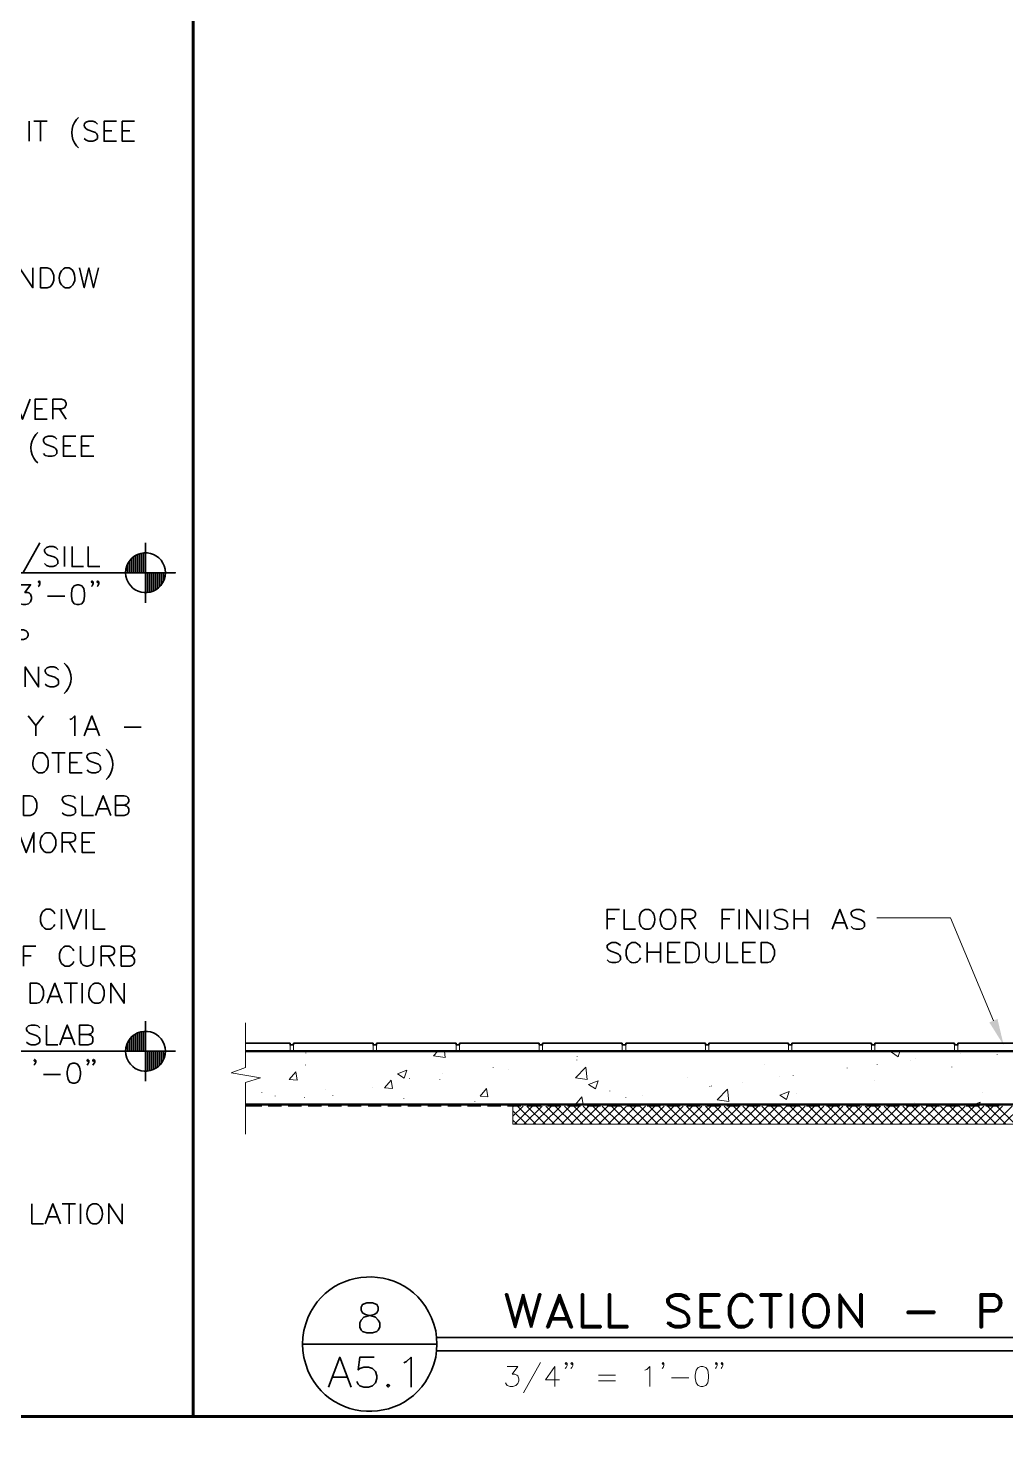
# Model space of a CAD drawing. Header units: inches. Extents: x 5 to 516, y -193 to 129.
# Drawn here: x 42.09 to 48.22, y -193.29 to -184.48 of the extents above; entities that cross this region are included whole.
import ezdxf

# ---------------------------------------------------------------- set-up
doc = ezdxf.new("R2010")
doc.units = ezdxf.units.IN
doc.header["$MEASUREMENT"] = 0
doc.layers.add('PDF7_Geometry', color=7, linetype='Continuous')
doc.layers.add('PDF7_Solid Fills', color=7, linetype='Continuous')

msp = doc.modelspace()

# ---------------------------------------------------------------- linework, layer by layer
at = {"layer": 'PDF7_Geometry', "lineweight": 60}
for points in [[(43.1235525, -170.7368941), (43.1235525, -193.1846747)], [(14.9013258, -193.1846735), (59.9013294, -193.1846735)]]:
    msp.add_lwpolyline(points, dxfattribs=at)
at = {"layer": 'PDF7_Geometry', "lineweight": 35}
for points in [[(42.0957747, -185.0646732), (42.0957747, -185.1891177)], [(42.1257746, -185.0646732), (42.2091079, -185.0646732)], [(42.1668852, -185.0646732), (42.1668852, -185.1891177)], [(42.4524409, -185.1124503), (42.4646631, -185.1180059), (42.5002186, -185.1302281), (42.5124409, -185.1357836), (42.5179964, -185.1413392), (42.5246631, -185.1535614), (42.5246631, -185.1713392), (42.5124409, -185.1835614), (42.4946631, -185.189117), (42.4702186, -185.189117), (42.4524409, -185.1835614), (42.4413298, -185.1713392)], [(42.5246631, -185.0824503), (42.5124409, -185.0702281), (42.4946631, -185.0646725)], [(42.6435526, -185.1891172), (42.5657748, -185.1891172), (42.5657748, -185.0646727), (42.6435526, -185.0646727)], [(42.7568858, -185.1891172), (42.679108, -185.1891172), (42.679108, -185.0646727), (42.7568858, -185.0646727)], [(42.5657748, -185.123562), (42.6135526, -185.123562)], [(42.679108, -185.123562), (42.7268858, -185.123562)], [(42.0357748, -186.108006), (42.0357748, -185.9835616), (42.1191082, -186.108006), (42.1191082, -185.9835616)], [(42.3579968, -185.9891177), (42.3457746, -185.9835621), (42.3213301, -185.9835621), (42.310219, -185.9891177), (42.2979968, -186.0013399)], [(42.4113298, -185.9835621), (42.4413298, -186.1080066), (42.4702187, -185.9835621), (42.5002187, -186.1080066), (42.5302187, -185.9835621)], [(42.3213301, -186.1080066), (42.3457746, -186.1080066), (42.3579968, -186.102451)], [(42.006886, -186.8068948), (42.0546638, -186.9324504), (42.1024416, -186.8068948)], [(42.2091076, -186.9324509), (42.132441, -186.9324509), (42.132441, -186.8068953), (42.2091076, -186.8068953)], [(42.132441, -186.8668952), (42.1791076, -186.8668952)], [(42.2446632, -186.9324509), (42.2446632, -186.8068953), (42.2991076, -186.8068953), (42.3168854, -186.813562), (42.3224409, -186.8191176), (42.3279965, -186.8313398), (42.3279965, -186.8424509), (42.3224409, -186.8546731), (42.3168854, -186.8613398), (42.2991076, -186.8668953), (42.2446632, -186.8668953)], [(42.2868859, -186.8668952), (42.327997, -186.9324507)], [(42.1502192, -187.0157842), (42.1379969, -187.0280065)], [(42.2691077, -187.0568948), (42.2568855, -187.0457837), (42.2391077, -187.039117), (42.2157744, -187.039117), (42.1968855, -187.0457837), (42.1857744, -187.0568948), (42.1857744, -187.069117), (42.19133, -187.0813393), (42.1968855, -187.0868948), (42.2091077, -187.0935615), (42.2446633, -187.1046726), (42.2568855, -187.1113393), (42.2624411, -187.1168948), (42.2691077, -187.129117), (42.2691077, -187.1468948), (42.2568855, -187.159117), (42.2391077, -187.1646726), (42.2157744, -187.1646726), (42.1968855, -187.159117), (42.1857744, -187.1468948)], [(42.3879972, -187.1646727), (42.3102194, -187.1646727), (42.3102194, -187.0391172), (42.3879972, -187.0391172)], [(42.5013305, -187.1646727), (42.4235527, -187.1646727), (42.4235527, -187.0391172), (42.5013305, -187.0391172)], [(42.3102194, -187.0991176), (42.3579972, -187.0991176)], [(42.4235527, -187.0991176), (42.4713305, -187.0991176)], [(42.1379969, -187.1946731), (42.1502192, -187.2057843)], [(42.1624409, -187.7068955), (42.0557742, -187.8968956)], [(42.2757741, -187.7480061), (42.2635519, -187.7357839), (42.2457741, -187.7302283), (42.2224408, -187.7302283), (42.204663, -187.7357839), (42.1924408, -187.7480061), (42.1924408, -187.7602283), (42.1979964, -187.7724506), (42.204663, -187.7780061), (42.2157741, -187.7835617), (42.2513297, -187.7957839), (42.2635519, -187.8013395), (42.2691075, -187.8080061), (42.2757741, -187.8191172), (42.2757741, -187.836895), (42.2635519, -187.8491172), (42.2457741, -187.8557839), (42.2224408, -187.8557839), (42.204663, -187.8491172), (42.1924408, -187.836895)], [(42.3168858, -187.7302285), (42.3168858, -187.8557841)], [(42.3646639, -187.7302285), (42.3646639, -187.8557841), (42.4357751, -187.8557841)], [(42.4657743, -187.7302285), (42.4657743, -187.8557841), (42.5379966, -187.8557841)], [(42.8246633, -187.7068955), (42.8246633, -188.0824512)], [(42.7124412, -187.894673), (42.7124412, -187.8402286)], [(42.7246629, -187.894673), (42.7246629, -187.8191175)], [(42.7379968, -187.894673), (42.7379968, -187.8057841)], [(42.7502185, -187.894673), (42.7502185, -187.794673)], [(42.7624414, -187.894673), (42.7624414, -187.7857841)], [(42.7746631, -187.894673), (42.7746631, -187.7802286)], [(42.787997, -187.894673), (42.787997, -187.7757841)], [(42.8002188, -187.894673), (42.8002188, -187.7724508)], [(42.8124416, -187.894673), (42.8124416, -187.7702286)], [(36.9079962, -187.894673), (43.0124414, -187.894673), (42.637997, -187.894673)], [(42.7002194, -187.894673), (42.7002194, -187.8935619)], [(42.8379973, -187.894673), (42.8379973, -188.0191175)], [(42.850219, -187.894673), (42.850219, -188.0168953)], [(42.8624418, -187.894673), (42.8624418, -188.0135619)], [(42.8746636, -187.894673), (42.8746636, -188.0091175)], [(42.8879975, -187.894673), (42.8879975, -188.0024508)], [(42.9002192, -187.894673), (42.9002192, -187.9946731)], [(42.9124409, -187.894673), (42.9124409, -187.9835619)], [(42.9246638, -187.894673), (42.9246638, -187.9691175)], [(42.9379966, -187.894673), (42.9379966, -187.9491175)], [(42.9502195, -187.894673), (42.9502195, -187.8935619)], [(42.039108, -187.9702284), (42.1046636, -187.9702284), (42.069108, -188.0180061), (42.0868858, -188.0180061), (42.0979969, -188.0235617), (42.1046636, -188.0291173), (42.1102192, -188.046895), (42.1102192, -188.0591173), (42.1046636, -188.076895), (42.0924414, -188.0891173), (42.0746636, -188.0946728), (42.0568858, -188.0946728), (42.039108, -188.0891173), (42.0324414, -188.0835617), (42.0268858, -188.0713395)], [(42.163552, -187.9524507), (42.1579964, -187.9580063), (42.1524408, -187.9524507), (42.1579964, -187.9457841), (42.163552, -187.9524507), (42.163552, -187.9635618), (42.1579964, -187.9757841), (42.1524408, -187.9813396)], [(42.4968853, -187.9524507), (42.4913298, -187.9580063), (42.4857742, -187.9524507), (42.4913298, -187.9457841), (42.4968853, -187.9524507), (42.4968853, -187.9635618), (42.4913298, -187.9757841), (42.4857742, -187.9813396)], [(42.5324417, -187.9524507), (42.5268861, -187.9580063), (42.5213306, -187.9524507), (42.5268861, -187.9457841), (42.5324417, -187.9524507), (42.5324417, -187.9635618), (42.5268861, -187.9757841), (42.5213306, -187.9813396)], [(42.2113301, -188.04134), (42.3191078, -188.04134)], [(42.0057749, -188.3780065), (42.0057749, -188.252451), (42.0602194, -188.252451), (42.0779972, -188.2591176), (42.0835527, -188.2646732), (42.0891083, -188.2768954), (42.0891083, -188.2880065), (42.0835527, -188.3002287), (42.0779972, -188.3068954), (42.0602194, -188.312451), (42.0057749, -188.312451)], [(42.3157748, -188.4613399), (42.327997, -188.4735621)], [(42.0713301, -188.6102284), (42.0713301, -188.4846728), (42.1546634, -188.6102284), (42.1546634, -188.4846728)], [(42.2802184, -188.502451), (42.2679962, -188.4913399), (42.2502184, -188.4846732), (42.2268851, -188.4846732), (42.2091073, -188.4913399), (42.1968851, -188.502451), (42.1968851, -188.5146732), (42.2024406, -188.5268955), (42.2091073, -188.532451), (42.2202184, -188.5391177), (42.2568851, -188.5502288), (42.2679962, -188.5568955), (42.2746628, -188.562451), (42.2802184, -188.5746732), (42.2802184, -188.592451), (42.2679962, -188.6046732), (42.2502184, -188.6102288), (42.2268851, -188.6102288), (42.2091073, -188.6046732), (42.1968851, -188.592451)], [(42.327997, -188.6402288), (42.3157748, -188.6513399)], [(42.0891083, -188.7924511), (42.1368861, -188.85134), (42.1368861, -188.9168956)], [(42.1846633, -188.7924511), (42.1368856, -188.85134)], [(42.35133, -188.8157846), (42.3635522, -188.8102291), (42.38133, -188.7924513), (42.38133, -188.9168957)], [(42.4413298, -188.916895), (42.4891075, -188.7924506), (42.5357742, -188.916895)], [(42.4591079, -188.8757844), (42.5179968, -188.8757844)], [(42.6913298, -188.8635621), (42.7979964, -188.8635621)], [(42.1913301, -189.0302285), (42.1791079, -189.0246729), (42.1546634, -189.0246729), (42.1435523, -189.0302285), (42.1313301, -189.0424507)], [(42.2379968, -189.0246729), (42.3213301, -189.0246729)], [(42.2802184, -189.0246729), (42.2802184, -189.1491174)], [(42.4291078, -189.149118), (42.35133, -189.149118), (42.35133, -189.0246735), (42.4291078, -189.0246735)], [(42.35133, -189.0835617), (42.3991078, -189.0835617)], [(42.4702191, -189.0724511), (42.4824413, -189.0780067), (42.5179968, -189.0902289), (42.5302191, -189.0957845), (42.5357746, -189.10134), (42.5424413, -189.1135622), (42.5424413, -189.13134), (42.5302191, -189.1435622), (42.5124413, -189.1491178), (42.4891079, -189.1491178), (42.4702191, -189.1435622), (42.4591079, -189.13134)], [(42.5424413, -189.0424511), (42.5302191, -189.0302289), (42.5124413, -189.0246733)], [(42.5779965, -189.0002284), (42.5902187, -189.0124506)], [(42.1546634, -189.1491174), (42.1791079, -189.1491174), (42.1913301, -189.1435618)], [(42.5902187, -189.1791173), (42.5779965, -189.1913395)], [(42.3157741, -189.3402288), (42.3279964, -189.3457843), (42.3635519, -189.3580065), (42.3757741, -189.3635621), (42.3813297, -189.3691177), (42.3868853, -189.3813399), (42.3868853, -189.3991177), (42.3757741, -189.4113399), (42.3579964, -189.4168954), (42.3335519, -189.4168954), (42.3157741, -189.4113399), (42.3035519, -189.3991177)], [(42.3868853, -189.3102288), (42.3757741, -189.2980065), (42.3579964, -189.292451)], [(42.429108, -189.2924511), (42.429108, -189.4168956), (42.5002191, -189.4168956)], [(42.5124414, -189.4168951), (42.5602192, -189.2924506), (42.6079969, -189.4168951)], [(42.6379975, -189.4168951), (42.6379975, -189.2924506), (42.6913308, -189.2924506), (42.7091086, -189.2980062), (42.7146641, -189.3035617), (42.7213308, -189.3157839), (42.7213308, -189.3280062), (42.7146641, -189.3402284), (42.7091086, -189.3457839), (42.6913308, -189.3513395), (42.6379975, -189.3513395)], [(42.5302184, -189.3757845), (42.5902184, -189.3757845)], [(42.6913298, -189.3513399), (42.7091076, -189.3580066), (42.7146631, -189.3635621), (42.7213298, -189.3757843), (42.7213298, -189.3935621), (42.7146631, -189.4057843), (42.7091076, -189.4113399), (42.6913298, -189.4168955), (42.6379964, -189.4168955)], [(42.0302184, -189.6491177), (42.0302184, -189.5246733), (42.0779962, -189.6491177), (42.1257739, -189.5246733), (42.1257739, -189.6491177)], [(42.2379971, -189.5302288), (42.226886, -189.5246733), (42.2024415, -189.5246733), (42.1913304, -189.5302288), (42.1791082, -189.542451)], [(42.3035519, -189.6491177), (42.3035519, -189.5246733), (42.3579964, -189.5246733), (42.3757741, -189.5302288), (42.3813297, -189.5357844), (42.3868853, -189.5480066), (42.3868853, -189.5602288), (42.3813297, -189.5724511), (42.3757741, -189.5780066), (42.3579964, -189.5835622), (42.3035519, -189.5835622)], [(42.5068858, -189.6491177), (42.429108, -189.6491177), (42.429108, -189.5246733), (42.5068858, -189.5246733)], [(42.3457747, -189.583562), (42.3868858, -189.6491176)], [(42.429108, -189.583562), (42.4768858, -189.583562)], [(42.2024415, -189.6491177), (42.226886, -189.6491177), (42.2379971, -189.6435622)], [(42.256886, -190.0335621), (42.2502194, -190.0213399), (42.2379971, -190.0102288), (42.226886, -190.0035621), (42.2024416, -190.0035621), (42.1913305, -190.0102288), (42.1791082, -190.0213399), (42.1724416, -190.0335621), (42.166886, -190.0513399), (42.166886, -190.0813399), (42.1724416, -190.0991177), (42.1791082, -190.1113399), (42.1913305, -190.122451), (42.2024416, -190.1291177), (42.226886, -190.1291177), (42.2379971, -190.122451), (42.2502194, -190.1113399), (42.256886, -190.0991177)], [(42.2979966, -190.0035622), (42.2979966, -190.1291178)], [(42.3279965, -190.0035622), (42.3757743, -190.1291178), (42.4235521, -190.0035622)], [(42.4524415, -190.0035622), (42.4524415, -190.1291178)], [(42.5002185, -190.0035622), (42.5002185, -190.1291178), (42.5724407, -190.1291178)], [(45.7191078, -190.1302288), (45.7191078, -190.0057843), (45.7968856, -190.0057843)], [(45.8268857, -190.0057843), (45.8268857, -190.1302288), (45.8979968, -190.1302288)], [(45.9935527, -190.0113399), (45.9813305, -190.0057843), (45.9579972, -190.0057843), (45.9457749, -190.0113399), (45.9335527, -190.0235621)], [(46.1246642, -190.0113399), (46.1124419, -190.0057843), (46.0891086, -190.0057843), (46.0768864, -190.0113399), (46.0646641, -190.0235621)], [(46.190219, -190.1302288), (46.190219, -190.0057843), (46.2435523, -190.0057843), (46.2613301, -190.0113399), (46.2679968, -190.0168955), (46.2735523, -190.0291177), (46.2735523, -190.0413399), (46.2679968, -190.0535621), (46.2613301, -190.0591177), (46.2435523, -190.0646732), (46.190219, -190.0646732)], [(46.440219, -190.1302288), (46.440219, -190.0057843), (46.5179968, -190.0057843)], [(46.5468859, -190.0057843), (46.5468859, -190.1302288)], [(46.594664, -190.1302288), (46.594664, -190.0057843), (46.6779973, -190.1302288), (46.6779973, -190.0057843)], [(46.7257754, -190.0057843), (46.7257754, -190.1302288)], [(46.8513304, -190.0235622), (46.8391082, -190.01134), (46.8213304, -190.0057845), (46.797997, -190.0057845), (46.7802193, -190.01134), (46.767997, -190.0235622), (46.767997, -190.0357845), (46.7735526, -190.0468956), (46.7802193, -190.0535622), (46.7913304, -190.0591178), (46.8268859, -190.07134), (46.8391082, -190.0768956), (46.8446637, -190.0824511), (46.8513304, -190.0946733), (46.8513304, -190.1124511), (46.8391082, -190.1246733), (46.8213304, -190.1302289), (46.797997, -190.1302289), (46.7802193, -190.1246733), (46.767997, -190.1124511)], [(46.8924421, -190.0057843), (46.8924421, -190.1302288)], [(46.9757754, -190.0057843), (46.9757754, -190.1302288)], [(47.1313303, -190.1302288), (47.1791081, -190.0057843), (47.2268859, -190.1302288)], [(47.3335522, -190.0235622), (47.32133, -190.01134), (47.3035522, -190.0057845), (47.2802189, -190.0057845), (47.2624411, -190.01134), (47.2502189, -190.0235622), (47.2502189, -190.0357845), (47.2557744, -190.0468956), (47.2624411, -190.0535622), (47.2735522, -190.0591178), (47.3102189, -190.07134), (47.32133, -190.0768956), (47.3279967, -190.0824511), (47.3335522, -190.0946733), (47.3335522, -190.1124511), (47.32133, -190.1246733), (47.3035522, -190.1302289), (47.2802189, -190.1302289), (47.2624411, -190.1246733), (47.2502189, -190.1124511)], [(45.7191078, -190.0646734), (45.7668856, -190.0646734)], [(45.9579972, -190.1302288), (45.9813305, -190.1302288), (45.9935527, -190.1246732)], [(46.0891086, -190.1302288), (46.1124419, -190.1302288), (46.1246642, -190.1246732)], [(46.2313307, -190.0646734), (46.2735529, -190.1302289)], [(46.440219, -190.0646734), (46.4879968, -190.0646734)], [(46.8924421, -190.0646734), (46.9757754, -190.0646734)], [(47.1491085, -190.0891177), (47.2079974, -190.0891177)], [(45.8024411, -190.23134), (45.79133, -190.2202289), (45.7735522, -190.2135623), (45.7491078, -190.2135623), (45.73133, -190.2202289), (45.7191078, -190.23134), (45.7191078, -190.2435623), (45.7257745, -190.2557845), (45.73133, -190.26134), (45.7435522, -190.2680067), (45.7791078, -190.2791178), (45.79133, -190.2857845), (45.7968856, -190.2913401), (45.8024411, -190.3035623), (45.8024411, -190.3213401), (45.79133, -190.3335623), (45.7735522, -190.3391178), (45.7491078, -190.3391178), (45.73133, -190.3335623), (45.7191078, -190.3213401)], [(45.9279972, -190.2435621), (45.9224417, -190.2313398), (45.9102195, -190.2202287), (45.8979972, -190.2135621), (45.8746639, -190.2135621), (45.8624417, -190.2202287), (45.8502195, -190.2313398), (45.8446639, -190.2435621), (45.8391083, -190.2613398), (45.8391083, -190.2913398)], [(45.9702189, -190.2135621), (45.9702189, -190.3391177)], [(46.0535522, -190.2135621), (46.0535522, -190.3391177)], [(46.177997, -190.3391177), (46.1002193, -190.3391177), (46.1002193, -190.2135621), (46.177997, -190.2135621)], [(46.3391086, -190.2135621), (46.3391086, -190.3035621), (46.3446642, -190.3213399), (46.3568864, -190.3335622), (46.3746642, -190.3391177), (46.3868864, -190.3391177), (46.4046642, -190.3335622), (46.4168864, -190.3213399), (46.422442, -190.3035621), (46.422442, -190.2135621)], [(46.4702189, -190.2135621), (46.4702189, -190.3391177), (46.54133, -190.3391177)], [(46.6491082, -190.3391177), (46.5713304, -190.3391177), (46.5713304, -190.2135621), (46.6491082, -190.2135621)], [(42.0602194, -190.3613399), (42.0602194, -190.2357843), (42.1368861, -190.2357843)], [(42.0602194, -190.2957844), (42.1079972, -190.2957844)], [(42.3757746, -190.2657845), (42.3691079, -190.2535623), (42.3579968, -190.2424512), (42.3457746, -190.2357845), (42.3213302, -190.2357845), (42.310219, -190.2424512), (42.2979968, -190.2535623), (42.2924413, -190.2657845), (42.2857746, -190.2835623), (42.2857746, -190.3135623), (42.2924413, -190.3313401), (42.2979968, -190.3435623), (42.310219, -190.3546734), (42.3213302, -190.3613401), (42.3457746, -190.3613401), (42.3579968, -190.3546734), (42.3691079, -190.3435623), (42.3757746, -190.3313401)], [(42.4168852, -190.2357843), (42.4168852, -190.3257843), (42.4235518, -190.3435621), (42.434663, -190.3546732), (42.4524407, -190.3613399), (42.464663, -190.3613399), (42.4824407, -190.3546732), (42.494663, -190.3435621), (42.5002185, -190.3257843), (42.5002185, -190.2357843)], [(42.5479966, -190.3613399), (42.5479966, -190.2357843), (42.6013299, -190.2357843), (42.6191077, -190.242451), (42.6257744, -190.2480065), (42.63133, -190.2602287), (42.63133, -190.2713398), (42.6257744, -190.2835621), (42.6191077, -190.2902287), (42.6013299, -190.2957843), (42.5479966, -190.2957843)], [(42.5902194, -190.2957844), (42.6313305, -190.36134)], [(42.6735527, -190.3613399), (42.6735527, -190.2357843), (42.7268861, -190.2357843), (42.7446638, -190.242451), (42.7502194, -190.2480065), (42.7568861, -190.2602287), (42.7568861, -190.2713398), (42.7502194, -190.2835621), (42.7446638, -190.2902287), (42.7268861, -190.2957843), (42.6735527, -190.2957843)], [(42.7268861, -190.2957844), (42.7446639, -190.30134), (42.7502195, -190.3080066), (42.7568861, -190.3191178), (42.7568861, -190.3368955), (42.7502195, -190.3491178), (42.7446639, -190.3546733), (42.7268861, -190.36134), (42.6735528, -190.36134)], [(45.9102195, -190.3335621), (45.9224417, -190.3213398), (45.9279972, -190.3091176)], [(45.9702189, -190.2735622), (46.0535522, -190.2735622)], [(46.1002193, -190.2735622), (46.147997, -190.2735622)], [(46.5713304, -190.2735622), (46.6191082, -190.2735622)], [(42.2091079, -190.5935623), (42.2568857, -190.4680067), (42.3035524, -190.5935623)], [(42.3157748, -190.4680067), (42.3991081, -190.4680067)], [(42.3579964, -190.4680067), (42.3579964, -190.5935623)], [(42.429108, -190.4680067), (42.429108, -190.5935623)], [(42.506886, -190.5935623), (42.5302194, -190.5935623), (42.5424416, -190.5880067), (42.5546638, -190.5757845), (42.5602194, -190.5635623), (42.5657749, -190.5457845), (42.5657749, -190.5157845), (42.5602194, -190.4980067), (42.5546638, -190.4857845), (42.5424416, -190.4746734), (42.5302194, -190.4680067), (42.506886, -190.4680067), (42.4946638, -190.4746734), (42.4824416, -190.4857845)], [(42.6079964, -190.5935623), (42.6079964, -190.4680067), (42.6913298, -190.5935623), (42.6913298, -190.4680067)], [(42.2268861, -190.55134), (42.285775, -190.55134)], [(42.1624409, -190.7480066), (42.1502187, -190.7357844), (42.1324409, -190.7302289), (42.1091076, -190.7302289), (42.0913298, -190.7357844), (42.0791075, -190.7480066), (42.0791075, -190.7602289), (42.0846631, -190.77134), (42.0913298, -190.7780066), (42.1024409, -190.7835622), (42.1391076, -190.7957844), (42.1502187, -190.80134), (42.1568853, -190.8080066), (42.1624409, -190.8191178), (42.1624409, -190.8368955), (42.1502187, -190.8491178), (42.1324409, -190.8546733), (42.1091076, -190.8546733), (42.0913298, -190.8491178), (42.0791075, -190.8368955)], [(42.2046637, -190.7302287), (42.2046637, -190.8546732), (42.2757748, -190.8546732)], [(42.287997, -190.8546732), (42.3346637, -190.7302288), (42.3824414, -190.8546732)], [(42.4124409, -190.8546732), (42.4124409, -190.7302288), (42.4657742, -190.7302288), (42.483552, -190.7357843), (42.4902187, -190.742451), (42.4957742, -190.7535621), (42.4957742, -190.7657843), (42.4902187, -190.7780065), (42.483552, -190.7835621), (42.4657742, -190.7902288), (42.4124409, -190.7902288)], [(42.8246633, -190.7068955), (42.8246633, -191.0824511)], [(42.3057741, -190.8135621), (42.3646629, -190.8135621)], [(42.4657743, -190.7902288), (42.4835521, -190.7957844), (42.4902188, -190.80134), (42.4957743, -190.8135622), (42.4957743, -190.83134), (42.4902188, -190.8435622), (42.4835521, -190.8491177), (42.4657743, -190.8546733), (42.412441, -190.8546733)], [(42.7124412, -190.8946733), (42.7124412, -190.8402288)], [(42.7246629, -190.8946733), (42.7246629, -190.8191177)], [(42.7379968, -190.8946733), (42.7379968, -190.8057844)], [(42.7502185, -190.8946733), (42.7502185, -190.7946733)], [(42.7624414, -190.8946733), (42.7624414, -190.7857844)], [(42.7746631, -190.8946733), (42.7746631, -190.7802288)], [(42.787997, -190.8946733), (42.787997, -190.7757844)], [(42.8002188, -190.8946733), (42.8002188, -190.7724511)], [(42.8124416, -190.8946733), (42.8124416, -190.7702288)], [(43.7313305, -190.8446733), (43.4513305, -190.8446733)], [(43.7313305, -190.8446732), (43.7313305, -190.8546732), (43.7524416, -190.8546732), (43.7524416, -190.8446732)], [(43.7524407, -190.8446732), (44.2524408, -190.8446732), (44.2524408, -190.8546732), (44.2735519, -190.8546732), (44.2735519, -190.8446732)], [(44.7735522, -190.8446733), (44.2735522, -190.8446733)], [(44.7735522, -190.8446732), (44.7735522, -190.8546732), (44.7935522, -190.8546732), (44.7935522, -190.8446732)], [(45.2935526, -190.8446733), (44.7935525, -190.8446733)], [(45.2935526, -190.8446732), (45.2935526, -190.8546732), (45.3146637, -190.8546732), (45.3146637, -190.8446732)], [(45.814664, -190.8446733), (45.314664, -190.8446733)], [(45.814664, -190.8446732), (45.814664, -190.8546732), (45.8357751, -190.8546732), (45.8357751, -190.8446732)], [(46.3357743, -190.8446733), (45.8357742, -190.8446733)], [(46.3357743, -190.8446732), (46.3357743, -190.8546732), (46.3568854, -190.8546732), (46.3568854, -190.8446732)], [(46.8568857, -190.8446733), (46.3568857, -190.8446733)], [(46.8568857, -190.8446732), (46.8568857, -190.8546732), (46.8779968, -190.8546732), (46.8779968, -190.8446732)], [(47.3779971, -190.8446733), (46.8779971, -190.8446733)], [(47.3779971, -190.8446732), (47.3779971, -190.8546732), (47.3979971, -190.8546732), (47.3979971, -190.8446732)], [(47.8979975, -190.8446733), (47.3979975, -190.8446733)], [(47.8979975, -190.8446732), (47.8979975, -190.8546732), (47.9191086, -190.8546732), (47.9191086, -190.8446732)], [(48.4191078, -190.8446733), (47.9191077, -190.8446733)], [(37.7635509, -190.8946733), (43.0124403, -190.8946733)], [(43.0124414, -190.8946733), (42.637997, -190.8946733)], [(42.7002194, -190.8946733), (42.7002194, -190.8935622)], [(42.8379973, -190.8946733), (42.8379973, -191.0191177)], [(42.850219, -190.8946733), (42.850219, -191.0168955)], [(42.8624418, -190.8946733), (42.8624418, -191.0135622)], [(42.8746636, -190.8946733), (42.8746636, -191.0091177)], [(42.8879975, -190.8946733), (42.8879975, -191.0024511)], [(42.9002192, -190.8946733), (42.9002192, -190.9946733)], [(42.9124409, -190.8946733), (42.9124409, -190.9835622)], [(42.9246638, -190.8946733), (42.9246638, -190.9691177)], [(42.9379966, -190.8946733), (42.9379966, -190.9491177)], [(42.9502195, -190.8946733), (42.9502195, -190.8935622)], [(42.1368852, -190.952451), (42.1313297, -190.9580065), (42.1257741, -190.952451), (42.1313297, -190.9457843), (42.1368852, -190.952451), (42.1368852, -190.9635621), (42.1313297, -190.9757843), (42.1257741, -190.9813399)], [(42.4702186, -190.952451), (42.464663, -190.9580065), (42.4591075, -190.952451), (42.464663, -190.9457843), (42.4702186, -190.952451), (42.4702186, -190.9635621), (42.464663, -190.9757843), (42.4591075, -190.9813399)], [(42.506886, -190.952451), (42.5002194, -190.9580065), (42.4946638, -190.952451), (42.5002194, -190.9457843), (42.506886, -190.952451), (42.506886, -190.9635621), (42.5002194, -190.9757843), (42.4946638, -190.9813399)], [(42.1846633, -191.0413399), (42.2924411, -191.0413399)], [(42.1135517, -191.850229), (42.1135517, -191.9757846), (42.1846628, -191.9757846)], [(42.1968851, -191.9757846), (42.2446628, -191.850229), (42.2924406, -191.9757846)], [(42.3035519, -191.850229), (42.3868853, -191.850229)], [(42.3457747, -191.850229), (42.3457747, -191.9757846)], [(42.4168852, -191.850229), (42.4168852, -191.9757846)], [(42.5302187, -191.8568957), (42.5179965, -191.850229), (42.4946632, -191.850229), (42.482441, -191.8568957), (42.4702187, -191.8680068)], [(42.5957747, -191.9757846), (42.5957747, -191.850229), (42.679108, -191.9757846), (42.679108, -191.850229)], [(42.2146633, -191.9335624), (42.2746633, -191.9335624)], [(42.4946632, -191.9757846), (42.5179965, -191.9757846), (42.5302187, -191.970229)], [(43.8113304, -192.6891178), (43.8091081, -192.7302289), (43.8113304, -192.77134)], [(44.6446637, -192.8124511), (44.6502193, -192.77134), (44.6524415, -192.7302289), (44.6502193, -192.6891178), (44.6446637, -192.6480067)], [(44.6502194, -192.6891178), (53.2613312, -192.6891178)], [(44.6524415, -192.7302289), (43.8091081, -192.7302289)], [(44.6502194, -192.7724511), (53.2613312, -192.7724511)], [(43.9724409, -193.000229), (44.043552, -192.8124512), (44.1146631, -193.000229)], [(44.2579972, -192.8124512), (44.1679972, -192.8124512), (44.1591083, -192.8924512), (44.1679972, -192.8835623), (44.1946639, -192.8746734), (44.2224417, -192.8746734), (44.2491084, -192.8835623), (44.2668861, -192.9013401), (44.275775, -192.9291178), (44.275775, -192.9468956), (44.2668861, -192.9735623), (44.2491084, -192.9913401), (44.2224417, -193.000229), (44.1946639, -193.000229), (44.1679972, -192.9913401), (44.1591083, -192.9824512), (44.1502195, -192.9646734)], [(44.4446631, -192.8480067), (44.4624409, -192.8391178), (44.4902187, -192.8124511), (44.4902187, -193.0002289)], [(43.9991087, -192.9380067), (44.0879976, -192.9380067)]]:
    msp.add_lwpolyline(points, dxfattribs=at)
for points in [[(42.4057745, -185.0402287), (42.3935523, -185.0524509, 0.36941685), (42.3935523, -185.2191176), (42.4057745, -185.2313398)], [(42.9479972, -187.9157842), (42.9502195, -187.894673), (42.9479972, -187.8724508, 0.767021913), (42.7079972, -187.8513397), (42.7024417, -187.8724508), (42.7002194, -187.894673), (42.7024417, -187.9157842), (42.7079972, -187.9368953)], [(42.9479972, -190.9157844), (42.9502195, -190.8946733), (42.9479972, -190.8724511, 0.767021913), (42.7079972, -190.8513399), (42.7024417, -190.8724511), (42.7002194, -190.8946733), (42.7024417, -190.9157844), (42.7079972, -190.9368955)]]:
    msp.add_lwpolyline(points, format="xyb", dxfattribs=at)
for points in [[(42.1668852, -186.108006), (42.1668852, -185.9835616), (42.2091074, -185.9835616), (42.2268852, -185.9891171), (42.2379963, -186.0013394), (42.2446629, -186.0135616), (42.2502185, -186.0313394), (42.2502185, -186.0613394), (42.2446629, -186.0791171), (42.2379963, -186.0902283), (42.2268852, -186.1024505), (42.2091074, -186.108006)], [(42.3957749, -187.9702284), (42.3779971, -187.9757839), (42.3657749, -187.9935617), (42.3602194, -188.0235617), (42.3602194, -188.0413395), (42.3657749, -188.0713395), (42.3779971, -188.0891173), (42.3957749, -188.0946728), (42.4079971, -188.0946728), (42.4257749, -188.0891173), (42.4379971, -188.0713395), (42.4435527, -188.0413395), (42.4435527, -188.0235617), (42.4379971, -187.9935617), (42.4257749, -187.9757839), (42.4079971, -187.9702284)], [(42.0602194, -189.4168951), (42.0602194, -189.2924506), (42.1013305, -189.2924506), (42.1191083, -189.2980062), (42.1313305, -189.3102284), (42.1368861, -189.3213395), (42.1435528, -189.3402284), (42.1435528, -189.3691173), (42.1368861, -189.386895), (42.1313305, -189.3991173), (42.1191083, -189.4113395), (42.1013305, -189.4168951)], [(46.2135525, -190.3391177), (46.2135525, -190.2135621), (46.2557747, -190.2135621), (46.2735525, -190.2202288), (46.2857747, -190.2313399), (46.2913303, -190.2435621), (46.2968858, -190.2613399), (46.2968858, -190.2913399), (46.2913303, -190.3091177), (46.2857747, -190.3213399), (46.2735525, -190.3335621), (46.2557747, -190.3391177)], [(46.6846637, -190.3391177), (46.6846637, -190.2135621), (46.7257748, -190.2135621), (46.7435526, -190.2202288), (46.7557748, -190.2313399), (46.7613304, -190.2435621), (46.767997, -190.2613399), (46.767997, -190.2913399), (46.7613304, -190.3091177), (46.7557748, -190.3213399), (46.7435526, -190.3335621), (46.7257748, -190.3391177)], [(42.10133, -190.5935623), (42.10133, -190.4680067), (42.1435522, -190.4680067), (42.16133, -190.4746734), (42.1724411, -190.4857845), (42.1791078, -190.4980067), (42.1846633, -190.5157845), (42.1846633, -190.5457845), (42.1791078, -190.5635622), (42.1724411, -190.5757845), (42.16133, -190.5880067), (42.1435522, -190.5935623)], [(42.3691082, -190.9702289), (42.3513304, -190.9757844), (42.3402193, -190.9935622), (42.3335526, -191.0235622), (42.3335526, -191.04134), (42.3402193, -191.07134), (42.3513304, -191.0891178), (42.3691082, -191.0946733), (42.3813304, -191.0946733), (42.3991082, -191.0891178), (42.4113304, -191.07134), (42.416886, -191.04134), (42.416886, -191.0235622), (42.4113304, -190.9935622), (42.3991082, -190.9757844), (42.3813304, -190.9702289)], [(44.2124413, -192.4724511), (44.1857746, -192.48134), (44.1768857, -192.4991178), (44.1768857, -192.5168956), (44.1857746, -192.5346734), (44.2035524, -192.5446734), (44.2402191, -192.5535623), (44.2668857, -192.5624511), (44.2846635, -192.5802289), (44.2935524, -192.5980067), (44.2935524, -192.6246734), (44.2846635, -192.6424511), (44.2757746, -192.65134), (44.2491079, -192.6602289), (44.2124413, -192.6602289), (44.1857746, -192.65134), (44.1768857, -192.6424511), (44.1679968, -192.6246734), (44.1679968, -192.5980067), (44.1768857, -192.5802289), (44.1946635, -192.5624511), (44.2224413, -192.5535623), (44.2579968, -192.5446734), (44.2757746, -192.5346734), (44.2846635, -192.5168956), (44.2846635, -192.4991178), (44.2757746, -192.48134), (44.2491079, -192.4724511)], [(44.3468859, -192.9824513), (44.337997, -192.9913402), (44.3468859, -193.0002291), (44.3557748, -192.9913402)]]:
    msp.add_lwpolyline(points, close=True, dxfattribs=at)
at = {"layer": 'PDF7_Geometry', "lineweight": 15}
for points in [[(48.14133, -190.7035623), (47.8724411, -190.0591178), (47.41133, -190.0591178)], [(43.4513306, -191.4135623), (43.4513306, -191.09134), (43.545775, -191.06134), (43.3613306, -191.0291178), (43.4513306, -190.9968956), (43.4513306, -190.7157845)], [(43.7313305, -190.8546732), (43.7313305, -190.8946732)], [(43.7524407, -190.8546732), (43.7524407, -190.8946732)], [(43.8313298, -190.9057845), (43.8313298, -190.9046734)], [(44.2524408, -190.8546732), (44.2524408, -190.8946732)], [(44.2735522, -190.8546732), (44.2735522, -190.8946732)], [(44.3135528, -190.8968954), (44.3135528, -190.8957843)], [(44.7046634, -190.9346732), (44.6313301, -190.9235621), (44.6579968, -190.8946732)], [(44.7046639, -190.9346734), (44.7002194, -190.8946734)], [(44.7735522, -190.8546732), (44.7735522, -190.8946732)], [(44.7935525, -190.8546732), (44.7935525, -190.8946732)], [(45.2935526, -190.8546732), (45.2935526, -190.8946732)], [(45.314664, -190.8546732), (45.314664, -190.8946732)], [(45.5313309, -190.9268956), (45.5313309, -190.9257845)], [(45.7402192, -190.8991178), (45.7402192, -190.8980067)], [(45.814664, -190.8546732), (45.814664, -190.8946732)], [(45.8357742, -190.8546732), (45.8357742, -190.8946732)], [(45.9513308, -190.8968954), (45.9513308, -190.8957843)], [(46.3357743, -190.8546732), (46.3357743, -190.8946732)], [(46.3568857, -190.8546732), (46.3568857, -190.8946732)], [(46.8568857, -190.8546732), (46.8568857, -190.8946732)], [(46.8779971, -190.8546732), (46.8779971, -190.8946732)], [(47.3779971, -190.8546732), (47.3779971, -190.8946732)], [(47.3979975, -190.8546732), (47.3979975, -190.8946732)], [(47.5435533, -190.9291178), (47.5013311, -190.9002289), (47.5168867, -190.8946733)], [(47.5435527, -190.9291177), (47.5546639, -190.8946733)], [(47.7213312, -190.8957844), (47.7213312, -190.8946732)], [(47.8979975, -190.8546732), (47.8979975, -190.8946732)], [(47.9191077, -190.8546732), (47.9191077, -190.8946732)], [(47.9368859, -190.9091177), (47.9368859, -190.9080066)], [(48.1657757, -190.9146733), (48.1657757, -190.9135622)], [(43.7768862, -191.0757846), (43.7268862, -191.0713401), (43.7668862, -191.0235623)], [(43.7768865, -191.0757844), (43.7668865, -191.0235622)], [(43.8279966, -190.9813401), (43.8279966, -190.980229)], [(45.0046641, -190.9957845), (45.0046641, -190.9946734)], [(45.1024413, -191.0091179), (45.1024413, -191.0080068)], [(45.5946635, -191.0724511), (45.5202191, -191.06134), (45.5857746, -190.9935622)], [(45.5302187, -190.9502288), (45.5302187, -190.9491177)], [(45.5946639, -191.0724512), (45.585775, -190.9935623)], [(46.7091083, -190.9780066), (46.7091083, -190.9768955)], [(47.2235533, -191.0002288), (47.2235533, -190.9991177)], [(47.4135524, -190.9791177), (47.4135524, -190.9780066)], [(47.6213308, -190.9513399), (47.6213308, -190.9502288)], [(47.6557749, -190.9380066), (47.6557749, -190.9368954)], [(47.8813304, -190.9935621), (47.8813304, -190.992451)], [(44.3746635, -191.1280066), (44.3246635, -191.1235622), (44.3646635, -191.0757844)], [(44.3746637, -191.1280068), (44.3646637, -191.0757845)], [(44.4802195, -191.0646734), (44.4802195, -191.0635623)], [(44.6702197, -191.0713401), (44.6702197, -191.070229)], [(44.6891078, -191.0368957), (44.6891078, -191.0357846)], [(45.6457746, -191.1302289), (45.6035524, -191.1024511), (45.6624413, -191.0802289)], [(45.6457752, -191.1302289), (45.6624418, -191.0802289)], [(46.2235532, -191.06134), (46.2235532, -191.0602289)], [(46.3746639, -191.112451), (46.3746639, -191.1113399)], [(46.5713304, -191.0891177), (46.5713304, -191.0880066)], [(46.8024412, -191.0535622), (46.8024412, -191.0524511)], [(46.8868856, -191.0480066), (46.8868856, -191.0468955)], [(47.3946643, -191.0768955), (47.3946643, -191.0757843)], [(43.5546642, -191.1524511), (43.5546642, -191.1513399)], [(43.6379976, -191.1757846), (43.6379976, -191.1746735)], [(43.8213302, -191.1835623), (43.8213302, -191.1824512)], [(43.9546638, -191.1346734), (43.9546638, -191.1335623)], [(44.0002186, -191.17134), (44.0002186, -191.1702289)], [(44.2491087, -191.1246733), (44.2491087, -191.1235622)], [(44.4446631, -191.190229), (44.4446631, -191.1891179)], [(44.9724418, -191.180229), (44.9224418, -191.1757846), (44.9624418, -191.1280068)], [(44.9724409, -191.1802288), (44.9624409, -191.1280066)], [(45.5202191, -191.2280066), (45.5602191, -191.1802289)], [(45.5691082, -191.2280066), (45.5602193, -191.1802289)], [(45.736886, -191.1446733), (45.736886, -191.1435622)], [(45.8357742, -191.1857844), (45.8357742, -191.1846733)], [(45.94133, -191.1746732), (45.94133, -191.1735621)], [(46.3624421, -191.1168955), (46.3624421, -191.1157844)], [(46.4835524, -191.2102289), (46.4102191, -191.1991178), (46.4746635, -191.13134)], [(46.4835528, -191.210229), (46.474664, -191.1313401)], [(46.8435524, -191.1980068), (46.8013301, -191.1691179), (46.860219, -191.1468957)], [(46.8435529, -191.1980067), (46.8602196, -191.1468956)], [(46.9091081, -191.1602288), (46.9091081, -191.1591177)], [(48.0735527, -191.1557845), (48.0735527, -191.1546734)], [(43.4513306, -191.2380068), (43.5535528, -191.2380068)], [(43.5946637, -191.2380068), (43.6779971, -191.2380068)], [(43.7202187, -191.2380068), (43.803552, -191.2380068)], [(43.8446637, -191.2380068), (43.9279971, -191.2380068)], [(43.9702187, -191.2380068), (44.0535521, -191.2380068)], [(44.0946638, -191.2380068), (44.1779971, -191.2380068)], [(44.2202187, -191.2380068), (44.3035521, -191.2380068)], [(44.3446638, -191.2380068), (44.4279971, -191.2380068)], [(44.4702188, -191.2380068), (44.5535521, -191.2380068)], [(44.5946638, -191.2380068), (44.6779971, -191.2380068)], [(44.7202188, -191.2380068), (44.8035521, -191.2380068)], [(44.8446638, -191.2380068), (44.9279972, -191.2380068)], [(44.8902198, -191.2091177), (44.8902198, -191.2080066)], [(44.9702188, -191.2380068), (45.0535521, -191.2380068)], [(45.0946638, -191.2380068), (45.1779972, -191.2380068)], [(45.129108, -191.2435621), (45.1346636, -191.2380066)], [(45.129108, -191.3024512), (45.1935525, -191.2380067)], [(48.9624417, -192.1713401), (48.9624417, -191.3524511), (45.129108, -191.3524511), (45.129108, -191.2380067)], [(45.2135524, -191.3524511), (45.129108, -191.2680067)], [(45.1379977, -191.3524511), (45.2524421, -191.2380067)], [(45.2724412, -191.3524511), (45.1568856, -191.2380067)], [(45.1968853, -191.3524511), (45.3113298, -191.2380067)], [(45.3313299, -191.3524511), (45.2157744, -191.2380067)], [(45.2202188, -191.2380068), (45.3035522, -191.2380068)], [(45.2557752, -191.3524511), (45.3702196, -191.2380067)], [(45.3902198, -191.3524511), (45.2746643, -191.2380067)], [(45.314664, -191.3524511), (45.4291084, -191.2380067)], [(45.4491086, -191.3524511), (45.3346641, -191.2380067)], [(45.3446639, -191.2380068), (45.4279972, -191.2380068)], [(45.3735527, -191.3524511), (45.4879972, -191.2380067)], [(45.5079973, -191.3524511), (45.3935529, -191.2380067)], [(45.4324415, -191.3524511), (45.5468859, -191.2380067)], [(45.5668861, -191.3524511), (45.4524416, -191.2380067)], [(45.4702188, -191.2380068), (45.5535522, -191.2380068)], [(45.4913302, -191.3524511), (45.6057747, -191.2380067)], [(45.6257749, -191.3524511), (45.5113304, -191.2380067)], [(45.550219, -191.3524511), (45.6646634, -191.2380067)], [(45.6846636, -191.3524511), (45.5702192, -191.2380067)], [(45.5946639, -191.2380068), (45.6779972, -191.2380068)], [(45.6091077, -191.3524511), (45.7235522, -191.2380067)], [(45.7435524, -191.3524511), (45.6291079, -191.2380067)], [(45.6679976, -191.3524511), (45.7824421, -191.2380067)], [(45.8024411, -191.3524511), (45.6879967, -191.2380067)], [(45.7202189, -191.2380068), (45.8035522, -191.2380068)], [(45.7268864, -191.3524511), (45.8413308, -191.2380067)], [(45.8613299, -191.3524511), (45.7468854, -191.2380067)], [(45.7857751, -191.3524511), (45.9002196, -191.2380067)], [(45.9202198, -191.3524511), (45.8057753, -191.2380067)], [(45.8446639, -191.3524511), (45.9591084, -191.2380067)], [(45.8446639, -191.2380068), (45.9279972, -191.2380068)], [(45.9791085, -191.3524511), (45.8646641, -191.2380067)], [(45.9035527, -191.3524511), (46.0179971, -191.2380067)], [(46.0379973, -191.3524511), (45.9235528, -191.2380067)], [(45.9624414, -191.3524511), (46.0768859, -191.2380067)], [(45.9702189, -191.2380068), (46.0535522, -191.2380068)], [(46.0968861, -191.3524511), (45.9824416, -191.2380067)], [(46.0213302, -191.3524511), (46.1368857, -191.2380067)], [(46.1557748, -191.3524511), (46.0413304, -191.2380067)], [(46.0802189, -191.3524511), (46.1957745, -191.2380067)], [(46.0946639, -191.2380068), (46.1779973, -191.2380068)], [(46.2146636, -191.3524511), (46.1002191, -191.2380067)], [(46.1391077, -191.3524511), (46.2546633, -191.2380067)], [(46.2735523, -191.3524511), (46.1591079, -191.2380067)], [(46.1979976, -191.3524511), (46.3135531, -191.2380067)], [(46.3324422, -191.3524511), (46.2179978, -191.2380067)], [(46.2202189, -191.2380068), (46.3035522, -191.2380068)], [(46.2568863, -191.3524511), (46.3724419, -191.2380067)], [(46.3913298, -191.3524511), (46.2768854, -191.2380067)], [(46.3157751, -191.3524511), (46.4313307, -191.2380067)], [(46.4502197, -191.3524511), (46.3357753, -191.2380067)], [(46.3446639, -191.2380068), (46.4279973, -191.2380068)], [(46.3757749, -191.3524511), (46.4902194, -191.2380067)], [(46.5091085, -191.3524511), (46.394664, -191.2380067)], [(46.4346637, -191.3524511), (46.5491081, -191.2380067)], [(46.5679972, -191.3524511), (46.4535528, -191.2380067)], [(46.4702189, -191.2380068), (46.5535523, -191.2380068)], [(46.4935524, -191.3524511), (46.6079969, -191.2380067)], [(46.626886, -191.3524511), (46.5124416, -191.2380067)], [(46.5524412, -191.3524511), (46.6668856, -191.2380067)], [(46.6868858, -191.3524511), (46.5713303, -191.2380067)], [(46.594664, -191.2380068), (46.6779973, -191.2380068)], [(46.61133, -191.3524511), (46.7257744, -191.2380067)], [(46.7457746, -191.3524511), (46.630219, -191.2380067)], [(46.6702198, -191.3524511), (46.7846643, -191.2380067)], [(46.8046645, -191.3524511), (46.79022, -191.3391178), (46.6891089, -191.2380067)], [(46.7202189, -191.2380068), (46.8035523, -191.2380068)], [(46.7291086, -191.3524511), (46.8435531, -191.2380067)], [(46.8635521, -191.3524511), (46.7902188, -191.2802289), (46.7479965, -191.2380067)], [(46.7879974, -191.3524511), (46.9024418, -191.2380067)], [(46.922442, -191.3524511), (46.8068864, -191.2380067)], [(46.844664, -191.2380068), (46.9279973, -191.2380068)], [(46.8468861, -191.3524511), (46.9613306, -191.2380067)], [(46.9813308, -191.3524511), (46.8668863, -191.2380067)], [(46.9057749, -191.3524511), (47.0202193, -191.2380067)], [(47.0402195, -191.3524511), (46.9257751, -191.2380067)], [(46.9646636, -191.3524511), (47.0791081, -191.2380067)], [(46.970219, -191.2380068), (47.0535523, -191.2380068)], [(47.0991083, -191.3524511), (46.9846638, -191.2380067)], [(47.0235524, -191.3524511), (47.1379968, -191.2380067)], [(47.157997, -191.3524511), (47.0435526, -191.2380067)], [(47.0824423, -191.3524511), (47.1968867, -191.2380067)], [(47.094664, -191.2380068), (47.1779973, -191.2380068)], [(47.2168858, -191.3524511), (47.1024413, -191.2380067)], [(47.1413299, -191.3524511), (47.2557744, -191.2380067)], [(47.2757745, -191.3524511), (47.1613301, -191.2380067)], [(47.2002198, -191.3524511), (47.3146642, -191.2380067)], [(47.220219, -191.2380068), (47.3035523, -191.2380068)], [(47.3346644, -191.3524511), (47.22022, -191.2380067)], [(47.2591086, -191.3524511), (47.373553, -191.2380067)], [(47.3935532, -191.3524511), (47.2791087, -191.2380067)], [(47.3179973, -191.3524511), (47.4324418, -191.2380067)], [(47.4524419, -191.3524511), (47.3379975, -191.2380067)], [(47.344664, -191.2380068), (47.4279974, -191.2380068)], [(47.3768861, -191.3524511), (47.4913305, -191.2380067)], [(47.5113307, -191.3524511), (47.3968862, -191.2380067)], [(47.4357748, -191.3524511), (47.5502193, -191.2380067)], [(47.5702195, -191.3524511), (47.455775, -191.2380067)], [(47.470219, -191.2380068), (47.5535523, -191.2380068)], [(47.4946636, -191.3524511), (47.609108, -191.2380067)], [(47.6291082, -191.3524511), (47.5146638, -191.2380067)], [(47.5535523, -191.3524511), (47.6679968, -191.2380067)], [(47.687997, -191.3524511), (47.5735525, -191.2380067)], [(47.594664, -191.2380068), (47.6779974, -191.2380068)], [(47.6124422, -191.3524511), (47.7279978, -191.2380067)], [(47.7468857, -191.3524511), (47.6324413, -191.2380067)], [(47.6457753, -191.2146733), (47.6457753, -191.2135622)], [(47.671331, -191.3524511), (47.7868866, -191.2380067)], [(47.8057745, -191.3524511), (47.69133, -191.2380067)], [(47.720219, -191.2380068), (47.8035524, -191.2380068)], [(47.7302197, -191.3524511), (47.8457753, -191.2380067)], [(47.8646644, -191.3524511), (47.7502199, -191.2380067)], [(47.7891085, -191.3524511), (47.9046641, -191.2380067)], [(47.9235531, -191.3524511), (47.8091087, -191.2380067)], [(47.8446641, -191.2380068), (47.9279974, -191.2380068)], [(47.8479973, -191.3524511), (47.9635528, -191.2380067)], [(47.9824419, -191.3524511), (47.8679974, -191.2380067)], [(47.9079971, -191.3524511), (48.0224415, -191.2380067)], [(48.0413307, -191.3524511), (47.9268862, -191.2380067)], [(47.9668858, -191.3524511), (48.0813303, -191.2380067)], [(47.970219, -191.2380068), (48.0535524, -191.2380068)], [(48.1002194, -191.3524511), (47.985775, -191.2380067)], [(48.0213303, -191.2280066), (48.057997, -191.2135622)], [(48.0257746, -191.3524511), (48.1402191, -191.2380067)], [(48.1591082, -191.3524511), (48.0446637, -191.2380067)], [(48.0524413, -191.2280066), (48.0579969, -191.2135622)], [(48.0846645, -191.3524511), (48.1991089, -191.2380067)], [(48.0946641, -191.2380068), (48.1779974, -191.2380068)], [(48.219108, -191.3524511), (48.1035524, -191.2380067)], [(48.1435532, -191.3524511), (48.2579977, -191.2380067)], [(48.2779968, -191.3524511), (48.1624412, -191.2380067)], [(48.202442, -191.3524511), (48.3168865, -191.2380067)], [(45.1546637, -191.3524511), (45.1291081, -191.3268956)], [(45.0935528, -192.8702291), (45.1591083, -192.8702291), (45.1235528, -192.9180069), (45.1413306, -192.9180069), (45.1535528, -192.9246736), (45.1591083, -192.9302292), (45.165775, -192.9480069), (45.165775, -192.9602292), (45.1591083, -192.9780069), (45.1479972, -192.9902292), (45.1291083, -192.9957847), (45.1113306, -192.9957847), (45.0935528, -192.9902292), (45.0879972, -192.9835625), (45.0824417, -192.9724514)], [(45.3024411, -192.8468956), (45.1946633, -193.0368956)], [(45.3913298, -192.9957847), (45.3913298, -192.8702291), (45.3324409, -192.9535625), (45.4213298, -192.9535625)], [(45.4691078, -192.8524512), (45.4624411, -192.8591179), (45.4568856, -192.8524512), (45.4624411, -192.8468957), (45.4691078, -192.8524512), (45.4691078, -192.8646735), (45.4624411, -192.8768957), (45.4568856, -192.8824512)], [(45.5046641, -192.8524512), (45.4991086, -192.8591179), (45.4924419, -192.8524512), (45.4991086, -192.8468957), (45.5046641, -192.8524512), (45.5046641, -192.8646735), (45.4991086, -192.8768957), (45.4924419, -192.8824512)], [(45.9568861, -192.8946734), (45.9691083, -192.8891179), (45.9868861, -192.870229), (45.9868861, -192.9957846)], [(46.0757747, -192.8524512), (46.0702191, -192.8591179), (46.0646636, -192.8524512), (46.0702191, -192.8468957), (46.0757747, -192.8524512), (46.0757747, -192.8646735), (46.0702191, -192.8768957), (46.0646636, -192.8824512)], [(46.409108, -192.8524512), (46.4035525, -192.8591179), (46.3979969, -192.8524512), (46.4035525, -192.8468957), (46.409108, -192.8524512), (46.409108, -192.8646735), (46.4035525, -192.8768957), (46.3979969, -192.8824512)], [(46.4446633, -192.8524512), (46.4391077, -192.8591179), (46.4335522, -192.8524512), (46.4391077, -192.8468957), (46.4446633, -192.8524512), (46.4446633, -192.8646735), (46.4391077, -192.8768957), (46.4335522, -192.8824512)], [(45.6657755, -192.9246734), (45.7724422, -192.9246734)], [(45.6657755, -192.9602292), (45.7724422, -192.9602292)], [(46.1235528, -192.9424513), (46.2313306, -192.9424513)]]:
    msp.add_lwpolyline(points, dxfattribs=at)
at = {"layer": 'PDF7_Geometry', "lineweight": 50}
for points in [[(49.045775, -190.8946733), (49.045775, -191.2280066), (43.45133, -191.2280066)], [(43.4513306, -190.8946733), (49.0457756, -190.8946733)], [(45.2424419, -192.6257845), (45.193553, -192.4480067), (45.143553, -192.6257845), (45.083553, -192.4180067), (45.093553, -192.4180067), (45.143553, -192.5968956), (45.193553, -192.4180067)], [(45.1935532, -192.4180066), (45.2424421, -192.5968955)], [(45.2424411, -192.6257844), (45.3024411, -192.4180066), (45.2924411, -192.4180066), (45.2424411, -192.5968955)], [(45.4213308, -192.4180066), (45.3424419, -192.6257844)], [(45.4213308, -192.4180068), (45.5002197, -192.6257846), (45.4902197, -192.6257846), (45.4213308, -192.4480068), (45.3513308, -192.6257846), (45.3424419, -192.6257846)], [(46.4235533, -192.4180066), (46.3046644, -192.4180066), (46.3046644, -192.6257844)], [(46.4235529, -192.4180068), (46.4235529, -192.4280068), (46.314664, -192.4280068), (46.314664, -192.6168957)], [(46.6013303, -192.6168958), (46.6213303, -192.5968958), (46.6313303, -192.5768958), (46.6213303, -192.5768958), (46.6113303, -192.5968958), (46.6013303, -192.6068958), (46.5824414, -192.6168958), (46.5424414, -192.6168958), (46.5224414, -192.6068958), (46.5024414, -192.5768958), (46.4924414, -192.5468958), (46.4924414, -192.4968958), (46.5024414, -192.4680069), (46.5224414, -192.4380069), (46.5424414, -192.4280069), (46.5824414, -192.4280069), (46.6013303, -192.4380069), (46.6113303, -192.4480069), (46.6213303, -192.4680069), (46.6313303, -192.4680069), (46.6213303, -192.4480069), (46.6013303, -192.4280069)], [(46.7502189, -192.4280068), (46.7502189, -192.6257846), (46.7402189, -192.6257846)], [(46.7402193, -192.4280068), (46.7402193, -192.6257846)], [(47.0679974, -192.4280066), (47.0479974, -192.4180066), (47.0091085, -192.4180066), (46.9891085, -192.4280066), (46.9691085, -192.4480066)], [(47.3157752, -192.6257844), (47.3157752, -192.4180066), (47.3057752, -192.4180066), (47.3057752, -192.5968955), (47.1768863, -192.4180066), (47.1768863, -192.6257844)], [(46.314664, -192.5168958), (46.3735529, -192.5168958), (46.3735529, -192.5268958), (46.314664, -192.5268958)], [(46.4924414, -192.4680069), (46.4824414, -192.4968958), (46.4824414, -192.5468958)], [(47.3157748, -192.6257846), (47.1868859, -192.4480068), (47.1868859, -192.6257846), (47.1768859, -192.6257846)], [(45.3613299, -192.5768956), (45.4813299, -192.5768956)], [(45.3713306, -192.5668957), (45.4713306, -192.5668957)], [(46.314664, -192.6168956), (46.4235529, -192.6168956), (46.4235529, -192.6257845), (46.304664, -192.6257845)], [(47.0091085, -192.6257844), (47.0479974, -192.6257844), (47.0679974, -192.6168955)]]:
    msp.add_lwpolyline(points, dxfattribs=at)
at = {"layer": 'PDF7_Geometry', "lineweight": 15}
for points in [[(44.4646636, -191.0135621), (44.4479969, -191.0635621), (44.4057747, -191.0357843)], [(46.3079965, -192.8702291), (46.2902187, -192.8768958), (46.2779965, -192.8946736), (46.2724409, -192.9246736), (46.2724409, -192.9424514), (46.2779965, -192.9724514), (46.2902187, -192.9902292), (46.3079965, -192.9957847), (46.3202187, -192.9957847), (46.3379965, -192.9902292), (46.3502187, -192.9724514), (46.3557743, -192.9424514), (46.3557743, -192.9246736), (46.3502187, -192.8946736), (46.3379965, -192.8768958), (46.3202187, -192.8702291)]]:
    msp.add_lwpolyline(points, close=True, dxfattribs=at)
at = {"layer": 'PDF7_Geometry', "lineweight": 50}
for points in [[(45.5602197, -192.6257845), (45.5602197, -192.4180067), (45.5702197, -192.4180067), (45.5702197, -192.6168956), (45.6791086, -192.6168956), (45.6791086, -192.6257845)], [(45.7291085, -192.6257845), (45.7291085, -192.4180067), (45.7391085, -192.4180067), (45.7391085, -192.6168956), (45.8479974, -192.6168956), (45.8479974, -192.6257845)], [(46.095775, -192.5968957), (46.115775, -192.6168957), (46.145775, -192.6257846), (46.1846639, -192.6257846), (46.2146639, -192.6168957), (46.2346639, -192.5968957), (46.2346639, -192.5668957), (46.2246639, -192.5468957), (46.2046639, -192.5268957), (46.1846639, -192.5168957), (46.135775, -192.4968957), (46.115775, -192.4868957), (46.105775, -192.4680068), (46.105775, -192.4480068), (46.115775, -192.4380068), (46.145775, -192.4280068), (46.1846639, -192.4280068), (46.2046639, -192.4380068), (46.2146639, -192.4480068), (46.2346639, -192.4480068), (46.2146639, -192.4280068), (46.1846639, -192.4180068), (46.145775, -192.4180068), (46.115775, -192.4280068), (46.095775, -192.4480068), (46.095775, -192.4680068), (46.105775, -192.4868957), (46.115775, -192.4968957), (46.135775, -192.5068957), (46.1846639, -192.5268957), (46.2046639, -192.5368957), (46.2146639, -192.5468957), (46.2246639, -192.5668957), (46.2246639, -192.5968957), (46.2146639, -192.6068957), (46.1846639, -192.6168957), (46.145775, -192.6168957), (46.125775, -192.6068957), (46.115775, -192.5968957)], [(46.8102194, -192.4280066), (46.6813305, -192.4280066), (46.6813305, -192.4180066), (46.8102194, -192.4180066)], [(46.8791085, -192.6257844), (46.8791085, -192.4180066), (46.8702196, -192.4180066), (46.8702196, -192.6257844)], [(47.0179971, -192.4280068), (46.9891082, -192.4380068), (46.9691082, -192.4680068), (46.9591082, -192.4968957), (46.9591082, -192.5468957), (46.9691082, -192.5768957), (46.9891082, -192.6068957), (47.0179971, -192.6168957), (47.0379971, -192.6168957), (47.0679971, -192.6068957), (47.0879971, -192.5768957), (47.0979971, -192.5468957), (47.0979971, -192.4968957), (47.0879971, -192.4680068), (47.0679971, -192.4380068), (47.0379971, -192.4280068)], [(47.7724415, -192.5368956), (47.6035526, -192.5368956), (47.6035526, -192.5268956), (47.7724415, -192.5268956)]]:
    msp.add_lwpolyline(points, close=True, dxfattribs=at)
msp.add_lwpolyline([(48.0702199, -192.5268955), (48.1491088, -192.5268955), (48.1691088, -192.5168955, 0.4928125), (48.1691088, -192.4280066), (48.1491088, -192.4180066), (48.0602199, -192.4180066), (48.0602195, -192.6257846), (48.0702195, -192.6257846), (48.0702195, -192.4280068), (48.1491084, -192.4280068), (48.1691084, -192.4380068), (48.1791084, -192.4580068), (48.1791084, -192.4868957), (48.1691084, -192.5068957), (48.1491084, -192.5168957), (48.0702195, -192.5168957)], format="xyb", dxfattribs=at)
at = {"layer": 'PDF7_Geometry', "lineweight": 35}
for points in [[(42.4946631, -185.0646725), (42.461089, -185.0592651), (42.4192742, -185.076117), (42.4524409, -185.1124503)], [(42.2979968, -186.0013399), (42.2746264, -186.0376547), (42.2823486, -186.0922844), (42.3213301, -186.1080066)], [(42.3579968, -186.102451), (42.3915894, -186.0742288), (42.3903116, -186.0171547), (42.3579968, -185.9891177)], [(42.1379969, -187.0280065), (42.0966451, -187.0753213), (42.0973673, -187.1471731), (42.1379969, -187.1946731)], [(42.7079972, -187.9368953), (42.7528305, -188.0570805), (42.9242195, -188.0428953), (42.9479972, -187.9157842)], [(42.327997, -188.4735621), (42.3691266, -188.5247102), (42.3683118, -188.5889695), (42.327997, -188.6402288)], [(42.1313301, -189.0424507), (42.1091449, -189.0758396), (42.1144412, -189.1324878), (42.1546634, -189.1491174)], [(42.1913301, -189.1435618), (42.2240708, -189.115247), (42.2240708, -189.0585248), (42.1913301, -189.0302285)], [(42.5124413, -189.0246733), (42.4785524, -189.0197289), (42.4371265, -189.03584), (42.4702191, -189.0724511)], [(42.5902187, -189.0124506), (42.629515, -189.064395), (42.6302187, -189.127321), (42.5902187, -189.1791173)], [(42.3579964, -189.292451), (42.3255519, -189.2877288), (42.2800334, -189.3029139), (42.3157741, -189.3402288)], [(42.1791082, -189.542451), (42.1560341, -189.5739696), (42.1625156, -189.6345436), (42.2024415, -189.6491177)], [(42.2379971, -189.6435622), (42.2722008, -189.6181362), (42.2722008, -189.5556547), (42.2379971, -189.5302288)], [(45.9335527, -190.0235621), (45.9136638, -190.0555621), (45.9162749, -190.1170251), (45.9579972, -190.1302288)], [(45.9935527, -190.1246732), (46.0264046, -190.101414), (46.0257379, -190.0347473), (45.9935527, -190.0113399)], [(46.0646641, -190.0235621), (46.0447753, -190.0555621), (46.0473864, -190.1170251), (46.0891086, -190.1302288)], [(46.1246642, -190.1246732), (46.157516, -190.101414), (46.1568493, -190.0347473), (46.1246642, -190.0113399)], [(45.8391083, -190.2913398), (45.8454046, -190.328525), (45.8735713, -190.354025), (45.9102195, -190.3335621)], [(42.4824416, -190.4857845), (42.4602194, -190.51934), (42.4651083, -190.5782845), (42.506886, -190.5935623)], [(42.7079972, -190.9368955), (42.7528305, -191.0570807), (42.9242195, -191.0428955), (42.9479972, -190.9157844)], [(42.4702187, -191.8680068), (42.4494039, -191.9003772), (42.4546076, -191.9644142), (42.4946632, -191.9757846)], [(42.5302187, -191.970229), (42.5635891, -191.9434142), (42.565015, -191.8829698), (42.5302187, -191.8568957)], [(44.6446637, -192.6480067), (44.5341452, -192.1739696), (43.8735711, -192.2068585), (43.8113304, -192.6891178)], [(43.8113304, -192.77134), (43.8724785, -193.254266), (44.5353674, -193.2872289), (44.6446637, -192.8124511)]]:
    msp.add_open_spline(points, degree=3, dxfattribs=at)
at = {"layer": 'PDF7_Geometry', "lineweight": 50}
for points in [[(46.6013303, -192.4280069), (46.5606266, -192.3973958), (46.507034, -192.4238587), (46.4924414, -192.4680069)], [(47.0679974, -192.6168955), (47.1239974, -192.5729141), (47.1242011, -192.4719511), (47.0679974, -192.4280066)], [(46.9691085, -192.4480066), (46.9319789, -192.4998585), (46.9412567, -192.6046548), (47.0091085, -192.6257844)], [(46.4824414, -192.5468958), (46.4939414, -192.6070624), (46.5409229, -192.6511736), (46.6013303, -192.6168958)]]:
    msp.add_open_spline(points, degree=3, dxfattribs=at)
at = {"layer": 'PDF7_Solid Fills', "lineweight": 50, "transparency": 33554559}
msp.add_solid([(48.1668856, -190.6924511), (48.2057745, -190.8568955), (48.1157745, -190.7135622)], dxfattribs=at)

doc.saveas('drawing.dxf')
